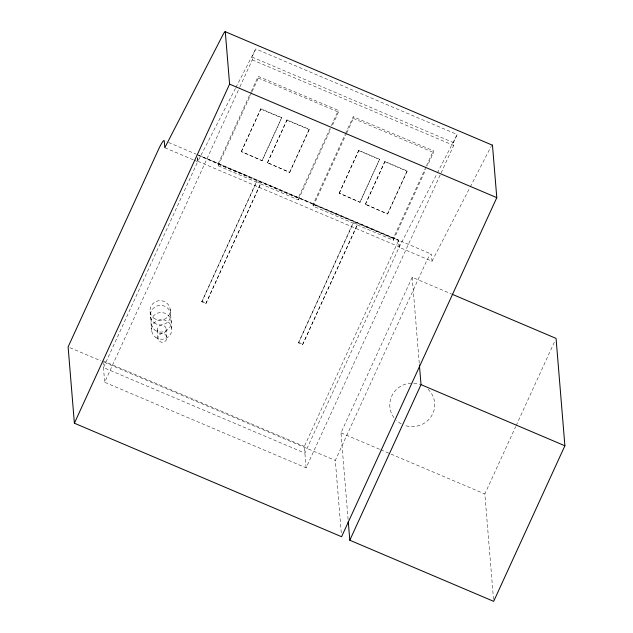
<?xml version="1.0" encoding="UTF-8"?>
<svg xmlns="http://www.w3.org/2000/svg" width="633" height="633" viewBox="0 0 633 633"><rect width="100%" height="100%" fill="white"/><g stroke="black" fill="none" stroke-linecap="round" stroke-linejoin="round"><path stroke-width="0.47" stroke-dasharray="3.17 2.37" d="M197.567 157.459L197.884 161.288L103.472 367.551L304.892 453.125L399.312 246.862L398.758 240.168L197.33 154.587M239.923 86.816L252.258 59.874L252.029 57.049L255.748 48.923L457.168 134.497L453.45 142.623L453.687 145.448L440.528 174.186M440.117 175.088L306.103 467.85L104.682 382.277L239.519 87.71M201.792 301.799L256.523 181.56L260.63 183.301L260.677 183.871L205.899 303.539L201.792 301.799L256.571 182.122L218.156 165.799L218.013 164.105L250.81 92.465M251.222 91.571L258.185 76.348L338.346 110.403L338.489 112.096L332.341 125.532M218.156 165.799L251.768 92.371M252.179 91.468L258.327 78.041L258.185 76.348M241.292 151.556L260.867 108.797L281.709 117.651L262.157 160.695L241.292 151.556L262.157 160.695M241.315 151.841L260.867 108.797M262.133 160.41L281.709 117.651M267.427 162.665L287.002 119.898L309.268 129.354L289.716 172.398L267.427 162.665L289.716 172.398M267.45 162.942L287.002 119.898M205.899 303.539L260.63 183.301M289.692 172.121L309.268 129.354M260.677 183.871L298.317 199.854L298.175 198.161L330.964 126.521M331.375 125.627L338.346 110.403M298.317 199.854L330.695 129.108M298.491 342.88L353.23 222.642L357.336 224.391L357.384 224.952L302.606 344.629L298.491 342.88L353.277 223.204L313.193 206.176L313.058 204.483L345.032 134.631M345.436 133.737L353.23 116.725L433.383 150.781L433.526 152.474L427.378 165.909M313.193 206.176L346.401 133.642M346.805 132.748L353.364 118.418L353.23 116.725M339.193 193.152L358.769 150.385L379.61 159.239L360.058 202.291L339.193 193.152L360.058 202.291M339.217 193.429L358.769 150.385M360.035 202.006L379.61 159.239M365.328 204.253L384.904 161.486L407.161 170.95L387.61 213.994L365.328 204.253L387.61 213.994M365.352 204.538L384.904 161.486M302.606 344.629L357.336 224.391M387.586 213.709L407.161 170.95M357.384 224.952L393.354 240.239L393.212 238.538L426.009 166.898M426.42 166.004L433.383 150.781M393.354 240.239L425.74 169.486M306.103 467.85L304.346 446.423L398.758 240.168M348.103 519.535L340.973 432.853L412.186 277.27L451.1 293.807M341.258 532.82L335.308 460.436L425.471 263.463A14.045 1.693 -67 0 1 431.461 254.537L432.015 261.239L399.13 247.266L398.576 240.564L198.968 155.758M493.511 599.38L484.846 493.977L515.721 426.531M516.132 425.629L554.825 341.1M194.149 160.181L197.702 161.684L235.5 88.256M235.951 87.386L255.748 48.923M399.13 247.266L436.92 173.838M437.371 172.959L457.168 134.497M432.015 261.239L469.813 187.803M470.264 186.933L490.061 148.47A8.253 0.989 -67 0 1 491.279 146.302M252.029 57.049L453.45 142.623M252.258 59.874L453.687 145.448M258.327 78.041L338.489 112.096M353.364 118.418L433.526 152.474M260.891 109.074L281.732 117.928M287.026 120.183L309.284 129.638M358.792 150.67L379.634 159.524M384.927 161.771L407.185 171.227M168.536 142.457L195.803 154.041M196.713 154.428L431.192 254.047M218.013 164.105L298.175 198.161M313.058 204.483L393.212 238.538M197.884 161.288L399.312 246.862M164.817 147.718L193.255 159.801M201.745 301.229L205.852 302.978M298.444 342.318L302.558 344.067M340.973 432.853L379.879 449.383M380.789 449.762L484.846 493.977M102.918 360.85L304.346 446.423M69.931 347.691L100.829 360.818M104.461 362.361L335.308 460.436M412.186 277.27L419.315 363.959M353.23 222.642L353.277 223.204M256.523 181.56L256.571 182.122M197.385 157.862L197.702 161.684M170.198 309.355L171.765 328.385M166.17 328.986L166.867 337.46M157.229 329.951L157.926 338.426M150.068 311.523L151.635 330.553M102.997 361.807L104.682 382.277M427.971 389.2A22.495 21.767 -4.7 0 1 431.113 416.641A22.495 21.767 -4.7 0 1 403.909 425.123M401.251 423.904A22.495 21.767 -4.7 0 1 396.551 420.526M394.003 417.669A22.495 21.767 -4.7 0 1 394.256 391.914A22.495 21.767 -4.7 0 1 419.703 384.278M154.159 322.822A10.12 9.796 -4.7 0 0 170.522 316.642A10.12 9.796 -4.7 0 0 156.889 306.048A10.12 9.796 -4.7 0 0 154.159 322.822M153.772 318.09A10.12 9.796 -4.7 0 0 170.135 311.911A10.12 9.796 -4.7 0 0 156.501 301.316A10.12 9.796 -4.7 0 0 153.772 318.09M155.338 337.12A10.12 9.796 -4.7 0 0 171.693 330.94A10.12 9.796 -4.7 0 0 158.068 320.345A10.12 9.796 -4.7 0 0 155.338 337.12M154.753 329.975A10.12 9.796 -4.7 0 0 171.108 323.795A10.12 9.796 -4.7 0 0 157.475 313.193A10.12 9.796 -4.7 0 0 154.753 329.975M158.875 332.871A4.502 4.352 -4.7 0 0 166.139 330.125A4.502 4.352 -4.7 0 0 160.086 325.409A4.502 4.352 -4.7 0 0 158.875 332.871M159.571 341.345A4.502 4.352 -4.7 0 0 166.843 338.6A4.502 4.352 -4.7 0 0 160.782 333.892A4.502 4.352 -4.7 0 0 159.571 341.345"/><path stroke-width="0.95" d="M74.385 423.208L229.589 84.134L225.301 31.935A8.253 0.989 -67 0 0 222.863 34.95L164.817 147.718L164.263 141.017A14.045 1.693 -67 0 0 158.274 149.942L68.111 346.916L74.385 423.208L341.583 536.729L496.794 197.654L492.498 145.455A8.253 0.989 -67 0 0 492.142 145.242M452.002 294.187L556.067 338.402L564.889 445.774L493.677 601.35L349.804 540.226L421.016 384.642L419.394 364.948M225.198 31.666L492.395 145.186M229.589 84.134L496.794 197.654M421.016 384.642L564.889 445.774M348.261 521.505L349.804 540.226"/></g></svg>
